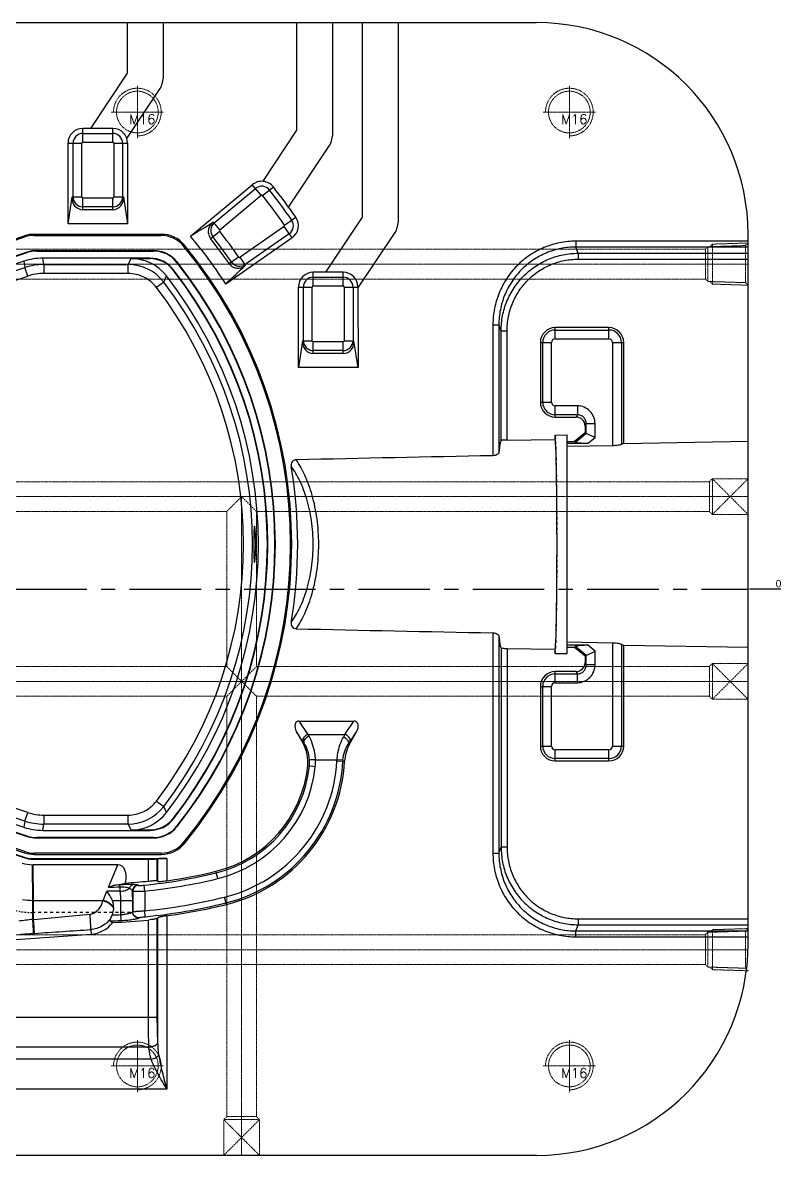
# Model space of a CAD drawing. Header units: millimetres. Extents: x 2105 to 2746, y 1639 to 2029.
# Drawn here: x 2491.1 to 2745.8, y 1639.2 to 2019.2 of the extents above; entities that cross this region are included whole.
import ezdxf

# ---------------------------------------------------------------- set-up
doc = ezdxf.new("R2010")
doc.units = ezdxf.units.MM
doc.linetypes.add('CENTER', pattern=[0.6, 0.375, -0.075, 0.075, -0.075])
doc.linetypes.add('HIDDEN', pattern=[0.2, 0.1, -0.1])
doc.layers.add('cool', color=153, linetype='HIDDEN', lineweight=9)
doc.layers.add('screw', color=33, linetype='Continuous', lineweight=13)
doc.layers.add('DEFAULT_2', color=8, linetype='HIDDEN')
doc.layers.add('DIM', color=3, linetype='Continuous')
doc.styles.get("Standard").update_dxf_attribs({"font": 'arial.ttf'})
doc.styles.add('TXT', font='txt.shx', dxfattribs={"bigfont": 'gbcbig.shx'})
doc.dimstyles.new('ISO-25', dxfattribs={"dimtxt": 2.5, "dimasz": 2.5, "dimexe": 1.25, "dimexo": 0.625, "dimtad": 1, "dimtxsty": 'Standard', "dimcen": 2.5, "dimadec": 0, "dimazin": 0, "dimtfac": 1, "dimtmove": 0, "dimatfit": 3, "dimfxl": 0, "dimarcsym": 0})

# ---------------------------------------------------------------- blocks, each defined once
blk = doc.blocks.new('cool_jt_f12')
at = {"layer": 'cool', "ltscale": 0.3}
for p, q in [((0, 7.0785), (0.856, 6.2225)), ((0, 7.0785), (12, 6.7035)), ((0.856, 6.2225), (0.856, -6.2225)), ((13.5, 5.827375), (0.856, 6.2225)), ((0.856, 6.2225), (13.5, 5.827375)), ((12, 6.7035), (12.856, 5.8475)), ((12, 6.7035), (12, -6.7035)), ((14.327375, 5), (13.5, 5.827375)), ((13.5, -5.827375), (13.5, 5.827375)), ((14.327375, -5), (14.327375, 5)), ((0.856, -6.2225), (0, -7.0785)), ((0, -7.0785), (12, -6.7035)), ((0.856, -6.2225), (13.5, -5.827375)), ((12, -6.7035), (12.856, -5.8475)), ((13.5, -5.827375), (14.327375, -5))]:
    blk.add_line(p, q, dxfattribs=at)
blk = doc.blocks.new('02')
at = {"layer": 'cool', "ltscale": 0.932966}
for p, q in [((1262.52, -963.86), (1863.86, -963.86)), ((1262.52, -973.86), (1863.86, -973.86))]:
    blk.add_line(p, q, dxfattribs=at)
at = {"layer": 'cool', "color": 1, "linetype": 'CENTER', "ltscale": 0.621977}
blk.add_line((1248.19, -968.86), (1878.19, -968.86), dxfattribs=at)
at = {"layer": 'cool', "ltscale": 0.932966}
blk.add_blockref('cool_jt_f12', (1248.19, -968.86), dxfattribs=at)
at = {"layer": 'cool', "ltscale": 0.932966, "rotation": 180}
blk.add_blockref('cool_jt_f12', (1878.19, -968.86), dxfattribs=at)
blk = doc.blocks.new('cool_jt_g15')
at = {"layer": 'cool', "ltscale": 0.3}
for p, q in [((0, 6), (12, 6)), ((0, 6), (12, -6)), ((0, -6), (12, 6)), ((12, -6), (12, 6)), ((12, 6), (13, 5)), ((13, -5), (13, 5)), ((0, -6), (12, -6)), ((12, -6), (13, -5))]:
    blk.add_line(p, q, dxfattribs=at)
blk = doc.blocks.new('04')
at = {"layer": 'cool', "ltscale": 0.932966}
for p, q in [((562.52, -812.86), (1165.19, -812.86)), ((1008.19, -817.86), (1003.19, -822.86)), ((1008.19, -817.86), (1013.19, -822.86)), ((562.52, -822.86), (1003.19, -822.86)), ((1003.19, -874.86), (1003.19, -822.86)), ((1013.19, -822.86), (1165.19, -822.86)), ((1013.19, -874.86), (1013.19, -822.86)), ((562.52, -874.86), (1003.19, -874.86)), ((1003.19, -874.86), (1013.19, -884.86)), ((1003.19, -884.86), (1013.19, -874.86)), ((1013.19, -874.86), (1165.19, -874.86)), ((562.52, -884.86), (1003.19, -884.86)), ((1003.19, -1025.86), (1003.19, -884.86)), ((1013.19, -884.86), (1165.19, -884.86)), ((1013.19, -1025.86), (1013.19, -884.86))]:
    blk.add_line(p, q, dxfattribs=at)
at = {"layer": 'cool', "color": 1, "linetype": 'CENTER', "ltscale": 0.621977}
for p, q in [((548.19, -817.86), (1178.19, -817.86)), ((1008.19, -1038.86), (1008.19, -817.86)), ((548.19, -879.86), (1178.19, -879.86))]:
    blk.add_line(p, q, dxfattribs=at)
at = {"layer": 'cool', "ltscale": 0.932966}
for p in [(548.19, -817.86), (548.19, -879.86)]:
    blk.add_blockref('cool_jt_f12', p, dxfattribs=at)
for p, rotation in [((1178.19, -817.86), 180), ((1178.19, -879.86), 180), ((1008.19, -1038.86), 89.99999999999994)]:
    blk.add_blockref('cool_jt_g15', p, dxfattribs=dict(at, rotation=rotation))
blk = doc.blocks.new('screw_m16_g')
at = {"layer": 'screw', "color": 1, "linetype": 'CENTER', "ltscale": 0.497582}
for p, q in [((0, -8.8), (0, 8.8)), ((-8.8, 0), (8.8, 0))]:
    blk.add_line(p, q, dxfattribs=at)
at = {"layer": 'screw', "color": 33, "linetype": 'HIDDEN', "ltscale": 0.497582}
blk.add_circle((0, 0), 7, dxfattribs=at)
at = {"layer": 'screw', "color": 92, "linetype": 'HIDDEN', "ltscale": 0.497582}
blk.add_arc((0, 0), 8, 270, 180, dxfattribs=at)
at = {"layer": 'screw', "color": 6, "style": 'TXT'}
blk.add_text('M16', height=3.2, dxfattribs=at).set_placement((-2.72, -4))
blk = doc.blocks.new('*D222')
at = {"layer": 'Defpoints', "color": 0, "transparency": 16777216}
for p in [(2419.6, 1829.21), (2734.6, 1829.21), (2743.5, 1829.21)]:
    blk.add_point(p, dxfattribs=at)
at = {"layer": 'DIM', "color": 0, "lineweight": -2, "transparency": 16777216}
blk.add_line((2735.1, 1829.21), (2745.63, 1829.21), dxfattribs=at)
at = {"layer": 'DIM', "color": 0, "transparency": 16777216, "insert": (2744.82, 1830.98), "char_height": 2.5, "attachment_point": 5}
blk.add_mtext('0', dxfattribs=at)

msp = doc.modelspace()

# ---------------------------------------------------------------- linework, layer by layer
at = {"color": 7, "linetype": 'Continuous'}
for p, q in [((2175.598, 2019.205), (2663.598, 2019.205)), ((2526.219, 2019.205), (2526.219, 2002.31)), ((2538.219, 2019.205), (2538.219, 2000.495)), ((2583.058, 2019.205), (2583.058, 1983.096)), ((2595.058, 2019.205), (2595.058, 1981.281)), ((2605.107, 2019.205), (2605.107, 1953.991)), ((2617.107, 2019.205), (2617.107, 1952.176)), ((2526.219, 2002.31), (2513.852, 1983.733)), ((2526.03, 1980.372), (2537.213, 1997.17)), ((2511.326, 1979.1), (2511.326, 1983.733)), ((2521.326, 1983.715), (2511.326, 1983.733)), ((2521.326, 1979.1), (2521.326, 1983.715)), ((2511.326, 1982.054), (2521.326, 1982.054)), ((2583.058, 1983.096), (2571.666, 1965.984)), ((2506.326, 1951.733), (2506.326, 1978.733)), ((2506.326, 1978.733), (2510.959, 1978.733)), ((2508.004, 1960.733), (2508.004, 1978.733)), ((2510.959, 1960.733), (2510.959, 1978.733)), ((2511.326, 1979.1), (2521.326, 1979.1)), ((2521.692, 1978.733), (2521.692, 1960.733)), ((2521.692, 1978.733), (2526.326, 1978.733)), ((2524.647, 1978.733), (2524.647, 1960.733)), ((2526.326, 1978.733), (2526.326, 1951.733)), ((2580.34, 1957.359), (2594.052, 1977.956)), ((2547.467, 1947.585), (2568.152, 1964.834)), ((2571.12, 1961.275), (2568.152, 1964.834)), ((2555.398, 1952.012), (2569.228, 1963.544)), ((2557.29, 1949.743), (2571.12, 1961.275)), ((2571.642, 1961.221), (2575.264, 1964.082)), ((2506.326, 1951.733), (2507.714, 1960.733)), ((2507.714, 1960.733), (2510.959, 1960.733)), ((2511.326, 1956.463), (2511.326, 1960.366)), ((2521.326, 1960.366), (2511.326, 1960.366)), ((2521.326, 1957.412), (2511.326, 1957.412)), ((2521.326, 1956.463), (2521.326, 1960.366)), ((2521.692, 1960.733), (2524.937, 1960.733)), ((2524.937, 1960.733), (2526.326, 1951.733)), ((2521.326, 1956.463), (2511.326, 1956.463)), ((2578.958, 1951.309), (2582.774, 1953.938)), ((2605.107, 1953.991), (2592.793, 1935.493)), ((2526.326, 1951.733), (2506.326, 1951.733)), ((2557.29, 1949.743), (2555.205, 1952.243)), ((2578.866, 1950.8), (2564.089, 1940.521)), ((2581.512, 1946.997), (2578.866, 1950.8)), ((2479.76, 1943.713), (2491.744, 1947.708)), ((2479.825, 1943.307), (2491.81, 1947.302)), ((2491.81, 1947.302), (2491.744, 1947.708)), ((2494.918, 1948.223), (2494.984, 1947.817)), ((2494.918, 1948.223), (2537.662, 1948.223)), ((2494.984, 1947.817), (2537.47, 1947.817)), ((2537.662, 1948.223), (2537.47, 1947.817)), ((2554.166, 1946.824), (2557.236, 1949.235)), ((2581.512, 1946.997), (2559.261, 1931.519)), ((2580.553, 1948.375), (2565.776, 1938.096)), ((2603.646, 1930.14), (2616.102, 1948.851)), ((2734.598, 1945.893), (2676.784, 1945.893)), ((2676.784, 1945.893), (2676.784, 1943.913)), ((2734.598, 1710.205), (2734.598, 1948.205)), ((2492.636, 1942.217), (2480.651, 1938.222)), ((2480.673, 1938.085), (2492.658, 1942.08)), ((2492.658, 1942.08), (2492.636, 1942.217)), ((2495.809, 1942.732), (2495.831, 1942.595)), ((2495.809, 1942.732), (2535.04, 1942.732)), ((2495.831, 1942.595), (2534.973, 1942.595)), ((2534.973, 1942.595), (2535.04, 1942.732)), ((2545.227, 1944.149), (2545.41, 1944.565)), ((2734.598, 1943.913), (2676.784, 1943.913)), ((2677.556, 1941.84), (2676.784, 1943.913)), ((2677.556, 1941.84), (2734.598, 1941.84)), ((2677.556, 1941.84), (2677.556, 1939.86)), ((2491.504, 1939.153), (2481.632, 1935.862)), ((2491.504, 1939.153), (2491.846, 1937.043)), ((2498.194, 1938.073), (2497.852, 1940.183)), ((2533.801, 1940.183), (2497.852, 1940.183)), ((2498.194, 1938.073), (2498.194, 1935.062)), ((2498.194, 1938.073), (2526.49, 1938.073)), ((2527.46, 1940.046), (2526.49, 1938.073)), ((2526.49, 1935.062), (2526.49, 1938.073)), ((2527.46, 1940.046), (2533.734, 1940.046)), ((2533.734, 1940.046), (2533.801, 1940.183)), ((2542.902, 1938.933), (2542.839, 1938.792)), ((2560.362, 1938.401), (2563.578, 1940.614)), ((2565.937, 1937.865), (2564.089, 1940.521)), ((2677.556, 1939.86), (2734.598, 1939.86)), ((2485.154, 1934.812), (2491.846, 1937.043)), ((2492.799, 1934.187), (2491.846, 1937.043)), ((2526.49, 1935.062), (2498.202, 1935.062)), ((2538.446, 1932.167), (2539.348, 1934.228)), ((2541.718, 1936.315), (2541.654, 1936.174)), ((2588.663, 1930.86), (2588.663, 1935.493)), ((2598.663, 1935.475), (2588.663, 1935.493)), ((2598.663, 1930.86), (2598.663, 1935.475)), ((2486.115, 1931.959), (2492.791, 1934.184)), ((2538.446, 1932.167), (2536.055, 1930.337)), ((2583.663, 1903.493), (2583.663, 1930.493)), ((2583.663, 1930.493), (2588.296, 1930.493)), ((2585.342, 1912.493), (2585.342, 1930.493)), ((2588.296, 1912.493), (2588.296, 1930.493)), ((2588.663, 1933.814), (2598.663, 1933.814)), ((2588.663, 1930.86), (2598.663, 1930.86)), ((2599.03, 1930.493), (2599.03, 1912.493)), ((2599.03, 1930.493), (2603.646, 1930.493)), ((2601.984, 1930.493), (2601.984, 1912.493)), ((2603.646, 1930.493), (2603.663, 1903.493)), ((2648.949, 1917.824), (2650.947, 1917.824)), ((2648.949, 1917.824), (2648.949, 1873.921)), ((2650.947, 1917.824), (2650.947, 1875.04)), ((2651.701, 1915.8), (2650.947, 1917.824)), ((2651.701, 1915.8), (2653.699, 1915.8)), ((2651.701, 1879.043), (2651.701, 1915.8)), ((2653.699, 1879.129), (2653.699, 1915.8)), ((2687.863, 1916.888), (2669.863, 1916.888)), ((2669.863, 1913.136), (2669.863, 1916.888)), ((2669.863, 1916.091), (2687.863, 1916.091)), ((2687.863, 1913.136), (2687.863, 1916.888)), ((2585.052, 1912.493), (2583.663, 1903.493)), ((2585.052, 1912.493), (2588.296, 1912.493)), ((2588.663, 1908.223), (2588.663, 1912.126)), ((2598.663, 1912.126), (2588.663, 1912.126)), ((2598.663, 1908.223), (2598.663, 1912.126)), ((2599.03, 1912.493), (2602.275, 1912.493)), ((2603.663, 1903.493), (2602.275, 1912.493)), ((2664.863, 1911.888), (2668.615, 1911.888)), ((2664.863, 1911.888), (2664.863, 1891.888)), ((2665.66, 1891.888), (2665.66, 1911.888)), ((2668.615, 1891.888), (2668.615, 1911.888)), ((2669.863, 1913.136), (2687.863, 1913.136)), ((2689.112, 1911.888), (2692.863, 1911.888)), ((2689.112, 1911.888), (2689.112, 1877.238)), ((2692.066, 1911.888), (2692.066, 1877.719)), ((2692.863, 1878.037), (2692.863, 1911.888)), ((2598.663, 1909.172), (2588.663, 1909.172)), ((2598.663, 1908.223), (2588.663, 1908.223)), ((2603.663, 1903.493), (2583.663, 1903.493)), ((2664.863, 1891.888), (2668.615, 1891.888)), ((2677.293, 1890.639), (2669.863, 1890.639)), ((2669.863, 1886.888), (2669.863, 1890.639)), ((2677.293, 1890.639), (2677.293, 1887.685)), ((2677.293, 1887.685), (2669.863, 1887.685)), ((2669.863, 1886.888), (2676.897, 1886.888)), ((2677.293, 1887.685), (2676.897, 1886.888)), ((2679.863, 1881.644), (2676.361, 1878.705)), ((2676.627, 1878.441), (2680.236, 1881.47)), ((2680.236, 1884.639), (2679.863, 1883.888)), ((2679.863, 1883.888), (2679.863, 1881.644)), ((2679.863, 1881.644), (2680.236, 1881.47)), ((2683.225, 1884.639), (2680.236, 1884.639)), ((2680.236, 1881.47), (2680.236, 1884.639)), ((2680.236, 1881.47), (2683.225, 1880.076)), ((2683.225, 1880.076), (2683.225, 1884.639)), ((2653.699, 1879.129), (2669.843, 1879.411)), ((2669.843, 1880.818), (2673.863, 1880.888)), ((2669.843, 1879.411), (2669.843, 1880.818)), ((2673.863, 1810.423), (2673.863, 1880.888)), ((2673.863, 1878.705), (2676.361, 1878.705)), ((2680.736, 1877.988), (2673.863, 1877.988)), ((2689.112, 1877.238), (2673.863, 1876.966)), ((2680.736, 1877.988), (2683.225, 1880.076)), ((2692.863, 1878.037), (2734.598, 1878.765)), ((2648.949, 1814.49), (2648.949, 1740.586)), ((2650.947, 1813.37), (2650.947, 1740.586)), ((2651.701, 1809.368), (2651.701, 1742.61)), ((2653.699, 1809.281), (2669.843, 1809)), ((2653.699, 1809.281), (2653.699, 1742.61)), ((2669.843, 1807.593), (2669.843, 1809)), ((2673.863, 1811.445), (2689.112, 1811.173)), ((2673.863, 1810.423), (2680.736, 1810.423)), ((2673.863, 1809.705), (2676.361, 1809.705)), ((2673.863, 1807.523), (2673.863, 1809.705)), ((2676.361, 1809.705), (2679.863, 1806.767)), ((2680.236, 1806.941), (2676.627, 1809.969)), ((2683.225, 1808.334), (2680.736, 1810.423)), ((2689.112, 1811.173), (2689.112, 1776.523)), ((2692.066, 1810.691), (2692.066, 1776.523)), ((2692.863, 1810.374), (2734.598, 1809.645)), ((2692.863, 1776.523), (2692.863, 1810.374)), ((2669.843, 1807.593), (2673.863, 1807.523)), ((2679.863, 1806.767), (2680.236, 1806.941)), ((2679.863, 1806.767), (2679.863, 1804.523)), ((2680.236, 1806.941), (2683.225, 1808.334)), ((2680.236, 1803.772), (2680.236, 1806.941)), ((2683.225, 1803.772), (2683.225, 1808.334)), ((2676.897, 1801.523), (2669.863, 1801.523)), ((2669.863, 1797.771), (2669.863, 1801.523)), ((2677.293, 1800.726), (2676.897, 1801.523)), ((2680.236, 1803.772), (2679.863, 1804.523)), ((2683.225, 1803.772), (2680.236, 1803.772)), ((2669.863, 1800.726), (2677.293, 1800.726)), ((2669.863, 1797.771), (2677.293, 1797.771)), ((2677.293, 1797.771), (2677.293, 1800.726)), ((2664.863, 1796.523), (2668.615, 1796.523)), ((2664.863, 1796.523), (2664.863, 1776.523)), ((2665.66, 1776.523), (2665.66, 1796.523)), ((2668.615, 1776.523), (2668.615, 1796.523)), ((2583.929, 1784.918), (2602.268, 1784.918)), ((2586.911, 1780.432), (2583.929, 1784.918)), ((2599.254, 1780.432), (2602.268, 1784.918)), ((2585.175, 1778.039), (2583.018, 1781.285)), ((2583.018, 1781.285), (2585.226, 1777.371)), ((2586.911, 1780.432), (2599.254, 1780.432)), ((2600.788, 1777.115), (2603.165, 1781.275)), ((2600.984, 1778.03), (2603.165, 1781.275)), ((2585.51, 1777.531), (2585.226, 1777.371)), ((2600.49, 1777.285), (2600.788, 1777.115)), ((2664.863, 1776.523), (2668.615, 1776.523)), ((2687.863, 1775.274), (2669.863, 1775.274)), ((2669.863, 1771.523), (2669.863, 1775.274)), ((2687.863, 1771.523), (2687.863, 1775.274)), ((2689.112, 1776.523), (2692.863, 1776.523)), ((2589.374, 1771.947), (2587.385, 1771.842)), ((2589.374, 1771.947), (2596.627, 1771.947)), ((2596.605, 1771.607), (2599.135, 1771.477)), ((2598.614, 1771.8), (2596.627, 1771.947)), ((2687.863, 1772.32), (2669.863, 1772.32)), ((2669.863, 1771.523), (2687.863, 1771.523)), ((2589.314, 1769.572), (2586.795, 1769.833)), ((2492.791, 1754.226), (2486.115, 1756.452)), ((2536.055, 1758.073), (2538.446, 1756.244)), ((2539.348, 1754.182), (2538.446, 1756.244)), ((2481.632, 1752.549), (2491.504, 1749.258)), ((2491.846, 1751.368), (2485.154, 1753.599)), ((2491.846, 1751.368), (2492.799, 1754.224)), ((2498.194, 1753.348), (2498.194, 1750.338)), ((2498.202, 1753.348), (2526.49, 1753.348)), ((2526.49, 1750.338), (2526.49, 1753.348)), ((2541.654, 1752.237), (2541.718, 1752.096)), ((2480.651, 1750.189), (2492.636, 1746.194)), ((2492.658, 1746.331), (2480.673, 1750.326)), ((2491.846, 1751.368), (2491.504, 1749.258)), ((2497.852, 1748.228), (2498.194, 1750.338)), ((2497.852, 1748.228), (2533.801, 1748.228)), ((2526.49, 1750.338), (2498.194, 1750.338)), ((2526.49, 1750.338), (2527.46, 1748.365)), ((2527.46, 1748.365), (2533.734, 1748.365)), ((2533.801, 1748.228), (2533.734, 1748.365)), ((2542.839, 1749.618), (2542.902, 1749.478)), ((2479.76, 1744.698), (2491.744, 1740.703)), ((2491.81, 1741.108), (2479.825, 1745.103)), ((2492.636, 1746.194), (2492.658, 1746.331)), ((2495.831, 1745.816), (2495.809, 1745.679)), ((2495.809, 1745.679), (2535.04, 1745.679)), ((2534.973, 1745.816), (2495.831, 1745.816)), ((2535.04, 1745.679), (2534.973, 1745.816)), ((2545.41, 1743.846), (2545.227, 1744.261)), ((2479.499, 1743.093), (2491.484, 1739.098)), ((2479.563, 1743.286), (2491.548, 1739.291)), ((2491.744, 1740.703), (2491.81, 1741.108)), ((2494.984, 1740.593), (2494.918, 1740.188)), ((2537.47, 1740.593), (2494.984, 1740.593)), ((2537.47, 1740.593), (2537.662, 1740.188)), ((2648.949, 1740.586), (2650.947, 1740.586)), ((2650.947, 1740.586), (2651.701, 1742.61)), ((2653.699, 1742.61), (2651.701, 1742.61)), ((2491.484, 1739.098), (2491.548, 1739.291)), ((2494.533, 1724.748), (2494.36, 1736.68)), ((2523.009, 1736.678), (2494.592, 1736.678)), ((2494.763, 1724.748), (2494.592, 1736.678)), ((2494.658, 1738.786), (2539.473, 1738.786)), ((2494.658, 1738.583), (2494.658, 1738.786)), ((2494.658, 1738.583), (2533.298, 1738.583)), ((2494.918, 1740.188), (2537.662, 1740.188)), ((2519.907, 1729.123), (2523.009, 1736.678)), ((2533.298, 1731.218), (2533.298, 1738.583)), ((2536.287, 1738.655), (2536.485, 1738.714)), ((2536.287, 1731.328), (2536.287, 1738.655)), ((2536.287, 1738.439), (2536.485, 1738.319)), ((2536.485, 1731.154), (2536.485, 1738.714)), ((2539.473, 1738.786), (2539.473, 1731.317)), ((2556.556, 1732.045), (2555.957, 1734.506)), ((2523.88, 1727.794), (2523.778, 1729.299)), ((2529.798, 1729.902), (2529.887, 1729.819)), ((2532.055, 1727.862), (2531.857, 1729.844)), ((2536.287, 1731.328), (2536.485, 1731.154)), ((2518.111, 1724.748), (2519.362, 1727.794)), ((2523.88, 1727.794), (2519.362, 1727.794)), ((2527.981, 1727.917), (2528.07, 1727.835)), ((2528.07, 1727.835), (2528.07, 1720.909)), ((2532.055, 1727.862), (2532.055, 1721.25)), ((2559.469, 1723.376), (2558.859, 1725.834)), ((2494.5, 1718.351), (2494.533, 1724.748)), ((2494.533, 1724.748), (2494.763, 1724.748)), ((2494.763, 1724.748), (2518.111, 1724.748)), ((2494.763, 1718.375), (2494.763, 1724.748)), ((2521.216, 1724.716), (2528.032, 1724.716)), ((2524.047, 1719.977), (2524.047, 1724.716)), ((2528.032, 1720.867), (2528.032, 1724.716)), ((2494.5, 1718.351), (2494.763, 1718.375)), ((2524.151, 1717.987), (2524.047, 1719.977)), ((2528.032, 1720.867), (2528.07, 1720.909)), ((2530.193, 1718.882), (2530.232, 1718.923)), ((2532.246, 1719.266), (2532.055, 1721.25)), ((2533.298, 1685.564), (2533.298, 1718.147)), ((2536.287, 1718.715), (2536.485, 1718.937)), ((2536.287, 1685.563), (2536.287, 1718.715)), ((2536.485, 1677.092), (2536.485, 1718.937)), ((2539.473, 1719.558), (2539.473, 1661.443)), ((2677.556, 1718.551), (2734.598, 1718.551)), ((2677.556, 1718.551), (2677.556, 1716.57)), ((2513.979, 1714.949), (2514.085, 1713.425)), ((2676.784, 1714.498), (2677.556, 1716.57)), ((2676.784, 1714.498), (2734.598, 1714.498)), ((2676.784, 1712.517), (2676.784, 1714.498)), ((2677.556, 1716.57), (2734.598, 1716.57)), ((2481.366, 1711.137), (2514.085, 1713.425)), ((2494.771, 1713.664), (2495.038, 1713.682)), ((2676.784, 1712.517), (2734.598, 1712.517)), ((2458.463, 1685.564), (2533.298, 1685.564)), ((2457.99, 1675.564), (2533.498, 1675.564)), ((2534.231, 1671.443), (2457.571, 1671.443)), ((2539.473, 1661.443), (2458.022, 1661.443)), ((2663.598, 1639.205), (2482.997, 1639.205))]:
    msp.add_line(p, q, dxfattribs=at)
at = {"color": 1, "linetype": 'CENTER', "ltscale": 64}
msp.add_line((2104.598, 1829.205), (2734.598, 1829.205), dxfattribs=at)
at = {"color": 7, "linetype": 'Continuous'}
for centre, radius, start, end in [((2663.598, 1948.205), 71, 0, 90), ((2532.219, 2000.495), 6, 326.34729, 0), ((2511.326, 1978.733), 5, 90, 180), ((2521.326, 1978.733), 4.982, 0, 90), ((2511.326, 1978.733), 3.321, 90, 180), ((2521.326, 1978.733), 3.321, 0, 90), ((2589.058, 1981.281), 6, 326.34729, 0), ((2511.326, 1978.733), 0.367, 90, 180), ((2521.326, 1978.733), 0.367, 0, 90), ((2571.355, 1960.993), 4.982, 38.30272, 129.82329), ((2571.355, 1960.993), 3.321, 38.30272, 129.82329), ((2571.355, 1960.993), 0.367, 38.30272, 129.82329), ((2423.49, 1844.205), 188.791, 34.56334, 38.30272), ((2423.49, 1844.205), 191.745, 34.56334, 38.30272), ((2423.49, 1844.205), 193.406, 34.56334, 38.30272), ((2511.326, 1960.733), 3.321, 180, 270), ((2511.326, 1960.733), 0.367, 180, 270), ((2521.326, 1960.733), 3.321, 270, 0), ((2521.326, 1960.733), 0.367, 270, 0), ((2578.656, 1951.101), 5, 304.82329, 34.56334), ((2557.525, 1949.461), 3.321, 129.82329, 218.14207), ((2557.525, 1949.461), 0.367, 129.82329, 218.14207), ((2578.656, 1951.101), 0.367, 304.82329, 34.56334), ((2578.656, 1951.101), 3.321, 304.82329, 34.56334), ((2611.107, 1952.176), 6, 326.34729, 0), ((2537.471, 1937.782), 10.035, 39.38205, 90.00325), ((2537.665, 1938.194), 10.029, 39.39449, 90.01608), ((2423.49, 1844.205), 161.424, 32.7447, 39.82329), ((2423.49, 1844.205), 166.153, 34.53588, 38.14207), ((2423.49, 1844.205), 167.103, 34.53588, 38.14207), ((2423.49, 1844.205), 170.057, 34.53588, 38.14207), ((2534.974, 1932.56), 10.035, 38.39414, 90.00344), ((2535.04, 1932.697), 10.035, 38.42079, 90.00344), ((2423.49, 1844.205), 157.508, 320.61471, 39.38529), ((2423.49, 1844.205), 157.914, 320.54306, 39.45694), ((2498.2, 1917.965), 20.108, 90.01657, 108.41837), ((2526.487, 1923.012), 15.061, 37.43508, 89.98713), ((2527.461, 1924.993), 15.053, 37.84423, 90.00331), ((2533.735, 1930.011), 10.035, 37.89039, 90.00354), ((2533.802, 1930.148), 10.035, 37.91783, 90.00354), ((2423.49, 1844.205), 152.286, 321.60242, 38.39758), ((2423.49, 1844.205), 152.423, 321.57578, 38.42422), ((2563.88, 1940.822), 3.321, 214.53588, 304.82329), ((2563.88, 1940.822), 0.367, 214.53588, 304.82329), ((2498.212, 1917.891), 17.172, 90.03339, 108.40156), ((2423.49, 1844.205), 146.722, 322.15246, 37.84754), ((2423.49, 1844.205), 149.737, 322.10607, 37.89393), ((2423.49, 1844.205), 149.874, 322.07863, 37.92137), ((2588.663, 1930.493), 5, 90, 180), ((2598.663, 1930.493), 4.982, 0, 90), ((2423.49, 1844.205), 144.749, 322.57776, 37.42224), ((2588.663, 1930.493), 3.321, 90, 180), ((2588.663, 1930.493), 0.367, 90, 180), ((2598.663, 1930.493), 3.321, 0, 90), ((2598.663, 1930.493), 0.367, 0, 90), ((2423.49, 1844.205), 141.738, 322.57776, 37.42224), ((2669.863, 1911.888), 5, 90, 180), ((2669.863, 1911.888), 4.203, 90, 180), ((2687.863, 1911.888), 5, 0, 90), ((2687.863, 1911.888), 4.203, 0, 90), ((2588.663, 1912.493), 3.321, 180, 270), ((2588.663, 1912.493), 0.367, 180, 270), ((2598.663, 1912.493), 3.321, 270, 0), ((2598.663, 1912.493), 0.367, 270, 0), ((2669.863, 1911.888), 1.248, 90, 180), ((2687.863, 1911.888), 1.248, 0, 90), ((2669.863, 1891.888), 5, 180, 270), ((2669.863, 1891.888), 4.203, 180, 270), ((2669.863, 1891.888), 1.248, 180, 270), ((2423.49, 1844.205), 159.924, 350.60722, 9.39277), ((2669.863, 1796.523), 5, 90, 180), ((2669.863, 1796.523), 4.203, 90, 180), ((2669.863, 1796.523), 1.248, 90, 180), ((2513.109, 1739.569), 84.36, 28.50041, 28.97305), ((2676.494, 1737.212), 88.511, 150.77023, 151.43141), ((2528.77, 1740.561), 67.721, 33.08667, 33.60165), ((2574.186, 1771.141), 12.677, 354.08082, 29.43514), ((2611.795, 1770.826), 12.677, 150.26027, 177.05798), ((2660.149, 1738.302), 71.266, 146.11944, 146.83804), ((2669.863, 1776.523), 5, 180, 270), ((2669.863, 1776.523), 4.203, 180, 270), ((2669.863, 1776.523), 1.248, 180, 270), ((2687.863, 1776.523), 5, 270, 0), ((2687.863, 1776.523), 4.203, 270, 0), ((2687.863, 1776.523), 1.248, 270, 0), ((2546.881, 1774.162), 49.79, 283.9208, 357.05798), ((2546.881, 1774.162), 51.783, 283.9208, 357.05798), ((2546.881, 1774.162), 52.323, 283.9208, 357.05798), ((2574.186, 1771.141), 13.217, 354.08082, 3.03942), ((2574.186, 1771.141), 15.21, 354.08082, 3.03942), ((2611.795, 1770.826), 15.21, 175.77289, 177.05798), ((2611.795, 1770.826), 13.217, 175.77289, 177.05798), ((2546.335, 1774.028), 40.677, 283.68278, 354.08082), ((2546.335, 1774.028), 41.217, 283.68278, 354.08082), ((2546.335, 1774.028), 43.21, 283.68278, 354.08082), ((2526.487, 1765.399), 15.061, 270.01287, 322.56492), ((2498.212, 1770.52), 17.172, 251.59844, 269.96661), ((2527.461, 1763.417), 15.053, 269.99669, 322.15577), ((2533.735, 1758.4), 10.035, 269.99646, 322.10961), ((2533.802, 1758.263), 10.035, 269.99646, 322.08217), ((2498.2, 1770.446), 20.108, 251.58163, 269.98343), ((2534.974, 1755.851), 10.035, 269.99656, 321.60586), ((2535.04, 1755.714), 10.035, 269.99656, 321.57921), ((2537.471, 1750.628), 10.035, 269.99675, 320.61795), ((2537.665, 1750.217), 10.029, 269.98415, 320.60543), ((2494.603, 1748.277), 11.6, 251.61269, 268.80234), ((2494.668, 1748.683), 9.897, 251.62431, 269.94074), ((2494.592, 1748.238), 11.56, 268.85267, 270.00013), ((2514.352, 1905.4), 176.426, 275.69435, 283.68278), ((2514.352, 1905.4), 175.886, 278.21142, 283.68278), ((2514.352, 1894.501), 165.471, 271.92397, 273.26558), ((2514.352, 1893.275), 163.484, 272.92949, 273.26814), ((2514.352, 1905.4), 175.209, 273.69551, 276.20778), ((2529.99, 1727.901), 2.01, 95.48234, 179.54893), ((2530.08, 1727.819), 2.01, 95.5084, 179.54784), ((2514.352, 1905.4), 178.418, 275.69435, 283.68278), ((2429.28, 1724.729), 98.752, 359.99271, 1.85004), ((2514.352, 1905.4), 184.999, 275.49116, 283.9208), ((2494.616, 1747.129), 22.381, 260.93821, 269.78828), ((2578.914, 1706.441), 63.5, 163.24446, 163.41821), ((2514.207, 1722.319), 7.459, 357.50188, 359.52128), ((2514.352, 1905.4), 186.992, 275.49116, 283.9208), ((2514.352, 1905.4), 187.532, 277.69828, 283.9208), ((2502.781, 1633.684), 85.071, 95.58587, 98.77334), ((2514.352, 1905.4), 187.669, 271.82871, 272.99312), ((2684.054, 2035.385), 357.275, 242.72715, 242.90494), ((2514.352, 1905.4), 185.676, 272.10514, 272.99312), ((2514.352, 1905.4), 188.209, 272.12385, 275.77748), ((2513.388, 1723.401), 10, 274, 322.55357), ((2374.785, 3506.38), 1796.727, 273.676485, 273.829103), ((2663.598, 1710.205), 71, 270, 0)]:
    msp.add_arc(centre, radius, start, end, dxfattribs=at)
for centre, major_axis, ratio, start_param, end_param in [((2511.326, 1960.162), (0, 3.699), 0.9880262, 1.4158915, 3.1415927), ((2521.326, 1960.162), (0, 3.699), 0.9880262, -3.1415927, -1.4158915), ((2494.923, 1938.159), (-1.612, 9.934), 0.9985935, -0.1606529, 0.1606529), ((2494.988, 1937.753), (-1.612, 9.934), 0.9985935, -0.1606529, 0.1606529), ((2495.814, 1932.668), (-1.612, 9.934), 0.9985935, -0.1606529, 0.1606529), ((2495.836, 1932.531), (-1.612, 9.934), 0.9985935, -0.1606529, 0.1606529), ((2497.86, 1920.055), (-3.224, 19.868), 0.9985935, -0.1606529, 0.1606529), ((2588.663, 1911.922), (0, 3.699), 0.9880262, 1.4158915, 3.1415927), ((2598.663, 1911.922), (0, 3.699), 0.9880262, -3.1415927, -1.4158915), ((2676.852, 1883.841), (-1.359, -2.739), 0.9811726, 2.0389886, 3.5946499), ((2651.802, 1844.205), (0, 34.891), 0.0524078, 0.0552646, 0.4869674), ((2669.844, 1844.205), (0, 36.612), 0.0174551, -0.26159, 0.0003047), ((2669.844, 1844.205), (0, 35.206), 0.0174551, -3.1418973, 0.0003047), ((2635.246, 1844.205), (41.338, 34.422), 0.0559844, -0.0567062, 0.0671309), ((2692.882, 1844.205), (0, 33.832), 0.1763278, 0.0030778, 0.1371366), ((2651.802, 1844.205), (0, 34.891), 0.0524078, -3.6285601, -3.1968572), ((2635.246, 1844.205), (41.338, -34.422), 0.0559844, -0.0671309, 0.0567062), ((2692.882, 1844.205), (0, 33.832), 0.1763278, -3.2787293, -3.1446705), ((2676.852, 1804.569), (-1.359, 2.739), 0.9811726, 2.6885354, 4.2441968), ((2584.869, 1782.089), (-1.73, 2.603), 0.6399388, -0.402201, 1.4571306), ((2601.318, 1782.089), (1.747, 2.599), 0.638658, -1.4572886, 0.4054416), ((2497.86, 1768.355), (3.224, 19.868), 0.9985935, -3.3022455, -2.9809398), ((2495.814, 1755.743), (1.612, 9.934), 0.9985935, -3.3022455, -2.9809398), ((2495.836, 1755.88), (1.612, 9.934), 0.9985935, 9.2641251, 9.5854308), ((2494.923, 1750.252), (1.612, 9.934), 0.9985935, 2.9809398, 3.3022455), ((2494.988, 1750.657), (1.612, 9.934), 0.9985935, 9.2641251, 9.5854308), ((2494.662, 1748.647), (1.612, 9.934), 0.9985935, -3.3022455, -2.9809398), ((2521.352, 1730.181), (2.594, 6.317), 0.5857503, -1.2770609, 0.2360064), ((2533.298, 1738.662), (3, 0), 0.0261859, -1.5707963, -0.0872665), ((2539.473, 1738.707), (3, 0), 0.0261859, 1.5707963, 3.0543262), ((2517.148, 1719.941), (2.594, 6.317), 0.5857503, -0.9703553, -0.5090783)]:
    msp.add_ellipse(centre, major_axis=major_axis, ratio=ratio, start_param=start_param, end_param=end_param, dxfattribs=at)
for points in [[(2555.205, 1952.243), (2552.626, 1950.69), (2550.046, 1949.138), (2547.467, 1947.585)], [(2559.261, 1931.519), (2561.487, 1933.634), (2563.712, 1935.749), (2565.937, 1937.865)], [(2648.949, 1873.921), (2626.936, 1873.47), (2604.922, 1873.017), (2582.908, 1872.56)], [(2582.908, 1815.85), (2604.922, 1815.394), (2626.936, 1814.94), (2648.949, 1814.49)], [(2521.173, 1719.849), (2521.452, 1720.527), (2521.628, 1721.261), (2521.66, 1721.993)], [(2494.763, 1718.375), (2501.076, 1718.957), (2507.39, 1719.533), (2513.704, 1720.103)], [(2495.038, 1713.682), (2501.351, 1714.109), (2507.665, 1714.532), (2513.979, 1714.949)], [(2536.852, 1672.943), (2536.632, 1674.314), (2536.52, 1675.704), (2536.485, 1677.092)]]:
    msp.add_open_spline(points, degree=3, dxfattribs=at)
for points, knots in [([(2555.205, 1952.243), (2554.809, 1952.005), (2554.086, 1951.362), (2553.537, 1950.261), (2553.372, 1949.256), (2553.431, 1948.127), (2553.8, 1947.29), (2554.166, 1946.824)], [0, 0, 0, 0, 0.2237618, 0.4558734, 0.5804726, 0.713053, 1, 1, 1, 1]), ([(2676.784, 1945.893), (2674.955, 1945.893), (2671.289, 1945.53), (2666.011, 1943.914), (2661.155, 1941.289), (2656.913, 1937.763), (2653.444, 1933.475), (2650.877, 1928.595), (2649.302, 1923.313), (2648.949, 1919.651), (2648.949, 1917.824)], [0, 0, 0, 0, 0.1250701, 0.2501671, 0.3752155, 0.500224, 0.6251856, 0.7501171, 0.8750395, 1, 1, 1, 1]), ([(2676.784, 1943.913), (2675.085, 1943.914), (2671.678, 1943.578), (2666.775, 1942.076), (2662.265, 1939.635), (2658.326, 1936.356), (2655.108, 1932.368), (2652.729, 1927.832), (2651.271, 1922.923), (2650.946, 1919.521), (2650.947, 1917.824)], [0, 0, 0, 0, 0.1250719, 0.2501712, 0.3752215, 0.5002312, 0.6251929, 0.7501231, 0.8750431, 1, 1, 1, 1]), ([(2651.701, 1915.8), (2651.702, 1917.497), (2652.034, 1920.9), (2653.503, 1925.806), (2655.896, 1930.335), (2659.123, 1934.31), (2663.064, 1937.576), (2667.57, 1940.005), (2672.462, 1941.502), (2675.861, 1941.839), (2677.556, 1941.84)], [0, 0, 0, 0, 0.1250795, 0.250182, 0.3752267, 0.5002362, 0.6251981, 0.7501278, 0.8750453, 1, 1, 1, 1]), ([(2560.362, 1938.401), (2560.705, 1937.903), (2561.413, 1937.292), (2562.499, 1936.906), (2563.528, 1936.778), (2564.764, 1937.005), (2565.595, 1937.539), (2565.937, 1937.865)], [0, 0, 0, 0, 0.2872307, 0.4196479, 0.5440009, 0.7757899, 1, 1, 1, 1]), ([(2653.699, 1915.8), (2653.699, 1917.368), (2654.002, 1920.51), (2655.354, 1925.043), (2657.559, 1929.228), (2660.536, 1932.902), (2664.173, 1935.922), (2668.333, 1938.167), (2672.852, 1939.549), (2675.991, 1939.86), (2677.556, 1939.86)], [0, 0, 0, 0, 0.1250839, 0.2501895, 0.3752358, 0.5002451, 0.6252054, 0.7501326, 0.8750473, 1, 1, 1, 1]), ([(2536.055, 1930.337), (2535.492, 1931.063), (2534.205, 1932.4), (2531.864, 1933.898), (2529.253, 1934.846), (2527.409, 1935.057), (2526.49, 1935.062)], [0, 0, 0, 0, 0.2500069, 0.500005, 0.7500009, 1, 1, 1, 1]), ([(2683.225, 1884.639), (2683.225, 1885.416), (2682.925, 1886.985), (2681.617, 1888.983), (2679.641, 1890.327), (2678.07, 1890.639), (2677.293, 1890.639)], [0, 0, 0, 0, 0.250055, 0.4999394, 0.7498966, 1, 1, 1, 1]), ([(2680.236, 1884.639), (2680.242, 1885.028), (2680.11, 1885.82), (2679.478, 1886.846), (2678.485, 1887.54), (2677.686, 1887.691), (2677.293, 1887.685)], [0, 0, 0, 0, 0.2485323, 0.4983411, 0.749186, 1, 1, 1, 1]), ([(2653.699, 1879.129), (2653.451, 1879.125), (2653.092, 1879.119), (2652.633, 1879.109), (2652.338, 1879.102), (2652.093, 1879.092), (2651.902, 1879.083), (2651.782, 1879.065), (2651.715, 1879.057), (2651.701, 1879.043)], [0, 0, 0, 0, 0.370266, 0.5387866, 0.687835, 0.8121841, 0.9076022, 0.9706164, 1, 1, 1, 1]), ([(2680.736, 1877.988), (2680.282, 1877.988), (2679.608, 1878), (2678.725, 1878.049), (2678.107, 1878.1), (2677.55, 1878.166), (2677.098, 1878.241), (2676.802, 1878.319), (2676.662, 1878.381), (2676.625, 1878.424), (2676.627, 1878.441)], [0, 0, 0, 0, 0.326132, 0.4843745, 0.6349256, 0.7720841, 0.886627, 0.9653762, 0.9878446, 1, 1, 1, 1]), ([(2692.066, 1877.719), (2692.026, 1877.688), (2691.908, 1877.631), (2691.571, 1877.516), (2690.972, 1877.391), (2690.104, 1877.279), (2689.456, 1877.244), (2689.112, 1877.238)], [0, 0, 0, 0, 0.0510452, 0.1284825, 0.3552605, 0.6571257, 1, 1, 1, 1]), ([(2650.947, 1875.04), (2650.916, 1874.73), (2650.45, 1874.289), (2649.714, 1874), (2649.214, 1873.926), (2648.949, 1873.921)], [0, 0, 0, 0, 0.3867937, 0.6713864, 1, 1, 1, 1]), ([(2582.908, 1872.56), (2582.644, 1872.555), (2582.107, 1872.43), (2581.495, 1871.874), (2581.214, 1871.106), (2581.226, 1870.566), (2581.269, 1870.305)], [0, 0, 0, 0, 0.2499282, 0.4994855, 0.7495023, 1, 1, 1, 1]), ([(2581.269, 1818.105), (2582.368, 1819.595), (2584.403, 1823.126), (2586.709, 1829.253), (2588.259, 1836.431), (2588.807, 1844.204), (2588.259, 1851.977), (2586.709, 1859.157), (2584.403, 1865.285), (2582.368, 1868.815), (2581.269, 1870.305)], [0, 0, 0, 0, 0.1009548, 0.220672, 0.3557973, 0.4999666, 0.644151, 0.7793102, 0.8990505, 1, 1, 1, 1]), ([(2582.908, 1815.85), (2584.052, 1817.47), (2586.154, 1821.319), (2588.52, 1827.977), (2590.105, 1835.773), (2590.665, 1844.204), (2590.106, 1852.635), (2588.52, 1860.432), (2586.154, 1867.091), (2584.052, 1870.941), (2582.908, 1872.56)], [0, 0, 0, 0, 0.1000071, 0.21973, 0.3552877, 0.4999667, 0.6446607, 0.7802525, 0.8999994, 1, 1, 1, 1]), ([(2569.337, 1844.205), (2569.337, 1844.975), (2569.318, 1846.093), (2569.251, 1847.514), (2569.19, 1848.415), (2569.129, 1849.071), (2569.077, 1849.505), (2569.039, 1849.758), (2569.005, 1849.956), (2568.968, 1850.104), (2568.943, 1850.187), (2568.906, 1850.242), (2568.877, 1850.227), (2568.864, 1850.203), (2568.85, 1850.167), (2568.831, 1850.09), (2568.811, 1849.959), (2568.791, 1849.76), (2568.773, 1849.508), (2568.751, 1849.073), (2568.732, 1848.417), (2568.718, 1847.515), (2568.707, 1846.093), (2568.706, 1844.975), (2568.705, 1844.205)], [0, 0, 0, 0, 0.1904821, 0.2765441, 0.3519997, 0.4140842, 0.4393498, 0.4604267, 0.4771583, 0.4894087, 0.4971195, 0.5007111, 0.5020935, 0.5042328, 0.5074084, 0.5117022, 0.5237109, 0.5402249, 0.5611157, 0.5862313, 0.6481174, 0.723473, 0.8095005, 1, 1, 1, 1]), ([(2568.705, 1844.205), (2568.705, 1843.435), (2568.707, 1842.318), (2568.718, 1840.896), (2568.732, 1839.994), (2568.751, 1839.338), (2568.773, 1838.902), (2568.791, 1838.65), (2568.811, 1838.452), (2568.831, 1838.321), (2568.85, 1838.244), (2568.864, 1838.208), (2568.877, 1838.183), (2568.906, 1838.168), (2568.943, 1838.224), (2568.968, 1838.306), (2569.005, 1838.455), (2569.039, 1838.652), (2569.077, 1838.905), (2569.129, 1839.34), (2569.19, 1839.995), (2569.251, 1840.897), (2569.318, 1842.318), (2569.337, 1843.435), (2569.337, 1844.205)], [0, 0, 0, 0, 0.1904886, 0.2765254, 0.3518892, 0.4137723, 0.4388856, 0.459774, 0.4762852, 0.488291, 0.492584, 0.4957607, 0.4979023, 0.4992858, 0.5028723, 0.5105822, 0.5228323, 0.5395618, 0.5606382, 0.5859064, 0.6479951, 0.7234521, 0.809514, 1, 1, 1, 1]), ([(2581.269, 1818.105), (2581.226, 1817.844), (2581.214, 1817.305), (2581.495, 1816.536), (2582.107, 1815.98), (2582.644, 1815.856), (2582.908, 1815.85)], [0, 0, 0, 0, 0.2504978, 0.5005143, 0.750072, 1, 1, 1, 1]), ([(2648.949, 1814.49), (2649.214, 1814.484), (2649.714, 1814.411), (2650.45, 1814.122), (2650.916, 1813.681), (2650.947, 1813.37)], [0, 0, 0, 0, 0.3286214, 0.6131984, 1, 1, 1, 1]), ([(2651.701, 1809.368), (2651.715, 1809.353), (2651.782, 1809.346), (2651.902, 1809.328), (2652.093, 1809.319), (2652.338, 1809.308), (2652.633, 1809.301), (2653.092, 1809.292), (2653.451, 1809.286), (2653.699, 1809.281)], [0, 0, 0, 0, 0.0293848, 0.0924023, 0.1878279, 0.3121824, 0.4612288, 0.629743, 1, 1, 1, 1]), ([(2676.627, 1809.969), (2676.624, 1809.993), (2676.694, 1810.05), (2676.757, 1810.071), (2676.803, 1810.086)], [0, 0, 0, 0, 0.3269578, 1, 1, 1, 1]), ([(2676.803, 1810.086), (2676.9, 1810.119), (2677.132, 1810.173), (2677.692, 1810.268), (2678.523, 1810.352), (2679.603, 1810.411), (2680.354, 1810.423), (2680.736, 1810.423)], [0, 0, 0, 0, 0.0774329, 0.1801541, 0.4307039, 0.7104231, 1, 1, 1, 1]), ([(2689.112, 1811.173), (2689.456, 1811.167), (2690.104, 1811.132), (2690.972, 1811.02), (2691.571, 1810.894), (2691.908, 1810.779), (2692.026, 1810.723), (2692.066, 1810.691)], [0, 0, 0, 0, 0.3428677, 0.6447388, 0.8715176, 0.9489547, 1, 1, 1, 1]), ([(2677.293, 1797.771), (2678.069, 1797.771), (2679.64, 1798.083), (2681.616, 1799.426), (2682.924, 1801.424), (2683.225, 1802.995), (2683.225, 1803.772)], [0, 0, 0, 0, 0.2499637, 0.4998203, 0.7498213, 1, 1, 1, 1]), ([(2677.293, 1800.726), (2677.686, 1800.72), (2678.484, 1800.871), (2679.477, 1801.564), (2680.11, 1802.59), (2680.242, 1803.382), (2680.236, 1803.772)], [0, 0, 0, 0, 0.2506662, 0.5014094, 0.751346, 1, 1, 1, 1]), ([(2586.911, 1780.432), (2586.622, 1780.336), (2586.077, 1780.051), (2585.448, 1779.441), (2585.08, 1778.742), (2585.091, 1778.234), (2585.175, 1778.039)], [0, 0, 0, 0, 0.282838, 0.5608785, 0.8028934, 1, 1, 1, 1]), ([(2587.245, 1779.822), (2586.963, 1779.718), (2586.562, 1779.498), (2586.106, 1779.116), (2585.744, 1778.711), (2585.445, 1778.191), (2585.435, 1777.711), (2585.51, 1777.531)], [0, 0, 0, 0, 0.2893867, 0.4340169, 0.5717668, 0.8117133, 1, 1, 1, 1]), ([(2589.374, 1771.947), (2589.342, 1772.684), (2589.066, 1775.404), (2588.197, 1778.069), (2587.245, 1779.822)], [0, 0, 0, 0, 0.2697808, 1, 1, 1, 1]), ([(2596.627, 1771.947), (2596.67, 1772.653), (2596.976, 1775.277), (2597.835, 1777.841), (2598.76, 1779.538)], [0, 0, 0, 0, 0.2679355, 1, 1, 1, 1]), ([(2600.49, 1777.285), (2600.65, 1777.671), (2600.356, 1778.314), (2599.887, 1778.824), (2599.434, 1779.208), (2599.038, 1779.429), (2598.76, 1779.538)], [0, 0, 0, 0, 0.41535, 0.5556467, 0.7034399, 1, 1, 1, 1]), ([(2600.984, 1778.03), (2601.069, 1778.224), (2601.082, 1778.733), (2600.715, 1779.435), (2600.087, 1780.047), (2599.543, 1780.335), (2599.254, 1780.432)], [0, 0, 0, 0, 0.1968893, 0.43896, 0.7171612, 1, 1, 1, 1]), ([(2587.385, 1771.842), (2587.327, 1772.918), (2586.933, 1774.925), (2586.029, 1776.751), (2585.51, 1777.531)], [0, 0, 0, 0, 0.5348931, 1, 1, 1, 1]), ([(2598.614, 1771.8), (2598.69, 1772.833), (2599.1, 1774.766), (2599.984, 1776.526), (2600.49, 1777.285)], [0, 0, 0, 0, 0.5316927, 1, 1, 1, 1]), ([(2526.49, 1753.348), (2527.409, 1753.355), (2529.253, 1753.564), (2531.865, 1754.513), (2534.205, 1756.011), (2535.492, 1757.347), (2536.055, 1758.073)], [0, 0, 0, 0, 0.2500069, 0.500005, 0.7500009, 1, 1, 1, 1]), ([(2648.949, 1740.586), (2648.95, 1738.758), (2649.304, 1735.091), (2650.881, 1729.803), (2653.454, 1724.92), (2656.927, 1720.634), (2661.171, 1717.111), (2666.024, 1714.492), (2671.295, 1712.879), (2674.957, 1712.517), (2676.784, 1712.517)], [0, 0, 0, 0, 0.1250873, 0.2502043, 0.3752512, 0.5002593, 0.6252188, 0.7501435, 0.8750535, 1, 1, 1, 1]), ([(2650.947, 1740.586), (2650.946, 1738.888), (2651.272, 1735.481), (2652.733, 1730.567), (2655.117, 1726.028), (2658.339, 1722.042), (2662.279, 1718.766), (2666.787, 1716.33), (2671.684, 1714.832), (2675.087, 1714.497), (2676.784, 1714.498)], [0, 0, 0, 0, 0.1250835, 0.2501983, 0.3752442, 0.5002528, 0.6252136, 0.7501402, 0.8750519, 1, 1, 1, 1]), ([(2651.701, 1742.61), (2651.702, 1740.913), (2652.034, 1737.51), (2653.503, 1732.604), (2655.896, 1728.075), (2659.124, 1724.1), (2663.065, 1720.834), (2667.57, 1718.405), (2672.462, 1716.909), (2675.861, 1716.571), (2677.556, 1716.57)], [0, 0, 0, 0, 0.1250889, 0.2502045, 0.3752472, 0.5002547, 0.6252146, 0.7501409, 0.8750526, 1, 1, 1, 1]), ([(2653.699, 1742.61), (2653.699, 1741.043), (2654.002, 1737.9), (2655.355, 1733.367), (2657.56, 1729.182), (2660.536, 1725.508), (2664.174, 1722.488), (2668.334, 1720.243), (2672.852, 1718.861), (2675.991, 1718.551), (2677.556, 1718.551)], [0, 0, 0, 0, 0.1250933, 0.250212, 0.3752562, 0.5002636, 0.6252219, 0.7501456, 0.8750547, 1, 1, 1, 1]), ([(2519.907, 1729.123), (2520.37, 1729.338), (2521.28, 1729.707), (2522.239, 1729.952), (2522.707, 1730.005)], [0, 0, 0, 0, 0.5197792, 1, 1, 1, 1]), ([(2522.707, 1730.005), (2523.32, 1730.073), (2524.153, 1730.187), (2525.129, 1730.394), (2525.497, 1730.498), (2525.645, 1730.555)], [0, 0, 0, 0, 0.6185388, 0.8406346, 1, 1, 1, 1]), ([(2523.672, 1730.057), (2524.58, 1730.109), (2526.152, 1730.169), (2527.728, 1730.164), (2528.391, 1730.127)], [0, 0, 0, 0, 0.5777936, 1, 1, 1, 1]), ([(2523.778, 1729.299), (2523.769, 1729.397), (2523.751, 1729.572), (2523.725, 1729.8), (2523.699, 1729.953), (2523.685, 1730.034), (2523.672, 1730.057)], [0, 0, 0, 0, 0.3860889, 0.6892067, 0.8963031, 1, 1, 1, 1]), ([(2523.778, 1729.299), (2524.419, 1729.34), (2525.517, 1729.303), (2526.586, 1729.03), (2526.993, 1728.846)], [0, 0, 0, 0, 0.5898012, 1, 1, 1, 1]), ([(2526.993, 1728.846), (2527.102, 1729.172), (2527.453, 1729.764), (2528.081, 1730.084), (2528.391, 1730.127)], [0, 0, 0, 0, 0.523162, 1, 1, 1, 1]), ([(2528.391, 1730.127), (2528.566, 1730.117), (2528.881, 1730.096), (2529.299, 1730.052), (2529.593, 1729.995), (2529.754, 1729.942), (2529.798, 1729.902)], [0, 0, 0, 0, 0.3662105, 0.6614369, 0.8745247, 1, 1, 1, 1]), ([(2529.887, 1729.819), (2529.904, 1729.804), (2529.974, 1729.788), (2530.1, 1729.771), (2530.291, 1729.762), (2530.642, 1729.761), (2531.172, 1729.784), (2531.618, 1729.821), (2531.857, 1729.844)], [0, 0, 0, 0, 0.0353206, 0.1015055, 0.1979148, 0.3218619, 0.6355026, 1, 1, 1, 1]), ([(2533.298, 1731.218), (2533.659, 1731.258), (2534.186, 1731.309), (2534.862, 1731.358), (2535.3, 1731.382), (2535.669, 1731.392), (2535.96, 1731.39), (2536.153, 1731.371), (2536.26, 1731.351), (2536.287, 1731.328)], [0, 0, 0, 0, 0.3628348, 0.5288453, 0.676612, 0.8011167, 0.8982743, 0.9648202, 1, 1, 1, 1]), ([(2536.485, 1731.154), (2536.511, 1731.13), (2536.618, 1731.111), (2536.812, 1731.092), (2537.104, 1731.092), (2537.473, 1731.106), (2537.912, 1731.136), (2538.587, 1731.199), (2539.113, 1731.265), (2539.473, 1731.317)], [0, 0, 0, 0, 0.0351605, 0.1016984, 0.1988734, 0.3234196, 0.4712472, 0.6372919, 1, 1, 1, 1]), ([(2521.216, 1724.716), (2520.962, 1725.286), (2520.396, 1726.349), (2519.716, 1727.341), (2519.362, 1727.794)], [0, 0, 0, 0, 0.5200374, 1, 1, 1, 1]), ([(2523.88, 1727.794), (2524.465, 1727.819), (2525.57, 1728.012), (2526.587, 1728.517), (2526.993, 1728.846)], [0, 0, 0, 0, 0.5276616, 1, 1, 1, 1]), ([(2524.047, 1724.716), (2524.047, 1724.992), (2524.033, 1726.019), (2523.972, 1727.048), (2523.88, 1727.794)], [0, 0, 0, 0, 0.2679772, 1, 1, 1, 1]), ([(2526.993, 1728.846), (2527.214, 1728.695), (2527.521, 1728.478), (2527.849, 1728.159), (2527.954, 1727.996), (2527.981, 1727.917)], [0, 0, 0, 0, 0.5853872, 0.816961, 1, 1, 1, 1]), ([(2528.07, 1727.835), (2528.111, 1727.816), (2528.248, 1727.805), (2528.507, 1727.785), (2528.892, 1727.779), (2529.383, 1727.777), (2529.967, 1727.786), (2530.868, 1727.809), (2531.572, 1727.838), (2532.055, 1727.862)], [0, 0, 0, 0, 0.0338405, 0.1002982, 0.197483, 0.3221765, 0.4701408, 0.6362983, 1, 1, 1, 1]), ([(2513.704, 1720.103), (2514.286, 1720.155), (2515.417, 1720.563), (2516.681, 1721.73), (2517.54, 1723.106), (2517.913, 1724.083), (2518.055, 1724.563)], [0, 0, 0, 0, 0.2663805, 0.5256404, 0.7717068, 1, 1, 1, 1]), ([(2521.66, 1721.993), (2521.522, 1722.287), (2521.109, 1722.864), (2519.958, 1723.854), (2518.844, 1724.36), (2518.055, 1724.563)], [0, 0, 0, 0, 0.2142945, 0.4613571, 1, 1, 1, 1]), ([(2521.667, 1722.256), (2521.519, 1722.544), (2521.1, 1723.105), (2519.964, 1724.063), (2518.877, 1724.552), (2518.111, 1724.748)], [0, 0, 0, 0, 0.2179796, 0.465792, 1, 1, 1, 1]), ([(2494.771, 1713.664), (2494.773, 1713.856), (2494.743, 1714.412), (2494.691, 1715.45), (2494.604, 1716.821), (2494.537, 1717.827), (2494.5, 1718.351)], [0, 0, 0, 0, 0.1223318, 0.3558494, 0.6643574, 1, 1, 1, 1]), ([(2495.038, 1713.682), (2495.039, 1713.874), (2495.009, 1714.432), (2494.955, 1715.471), (2494.868, 1716.844), (2494.8, 1717.851), (2494.763, 1718.375)], [0, 0, 0, 0, 0.122347, 0.355937, 0.6644779, 1, 1, 1, 1]), ([(2513.979, 1714.949), (2513.983, 1715.028), (2513.98, 1715.242), (2513.963, 1715.866), (2513.908, 1716.945), (2513.819, 1718.449), (2513.745, 1719.543), (2513.704, 1720.103)], [0, 0, 0, 0, 0.045906, 0.1242836, 0.3629921, 0.6734372, 1, 1, 1, 1]), ([(2520.743, 1718.883), (2519.998, 1717.782), (2517.989, 1715.865), (2515.323, 1715.041), (2513.979, 1714.949)], [0, 0, 0, 0, 0.4965536, 1, 1, 1, 1]), ([(2520.341, 1717.827), (2520.308, 1717.844), (2520.31, 1717.942), (2520.344, 1718.047), (2520.419, 1718.238), (2520.557, 1718.516), (2520.677, 1718.753), (2520.743, 1718.883)], [0, 0, 0, 0, 0.0971815, 0.1886518, 0.3093744, 0.6216934, 1, 1, 1, 1]), ([(2520.743, 1718.883), (2520.781, 1718.958), (2520.934, 1719.276), (2521.07, 1719.601), (2521.173, 1719.849)], [0, 0, 0, 0, 0.2389165, 1, 1, 1, 1]), ([(2524.047, 1719.977), (2524.535, 1720.015), (2525.443, 1720.116), (2526.511, 1720.307), (2527.217, 1720.487), (2527.603, 1720.612), (2527.866, 1720.728), (2528.002, 1720.818), (2528.032, 1720.867)], [0, 0, 0, 0, 0.356027, 0.6644777, 0.7884576, 0.8870818, 0.9577685, 1, 1, 1, 1]), ([(2524.151, 1717.987), (2524.884, 1718.026), (2525.952, 1718.104), (2527.314, 1718.252), (2528.198, 1718.373), (2528.945, 1718.498), (2529.529, 1718.624), (2529.905, 1718.729), (2530.105, 1718.817), (2530.172, 1718.859), (2530.193, 1718.882)], [0, 0, 0, 0, 0.3586777, 0.5229851, 0.6699439, 0.7946871, 0.8930731, 0.9619474, 0.9847696, 1, 1, 1, 1]), ([(2530.193, 1718.882), (2529.922, 1718.861), (2529.364, 1718.933), (2528.644, 1719.365), (2528.154, 1720.046), (2528.034, 1720.595), (2528.032, 1720.867)], [0, 0, 0, 0, 0.2496972, 0.5, 0.7503028, 1, 1, 1, 1]), ([(2528.07, 1720.909), (2528.111, 1720.931), (2528.247, 1720.954), (2528.507, 1720.997), (2528.891, 1721.037), (2529.382, 1721.083), (2529.966, 1721.127), (2530.867, 1721.188), (2531.571, 1721.226), (2532.055, 1721.25)], [0, 0, 0, 0, 0.0344285, 0.1013319, 0.1987526, 0.3234561, 0.4712355, 0.6370753, 1, 1, 1, 1]), ([(2530.232, 1718.923), (2529.961, 1718.903), (2529.403, 1718.975), (2528.683, 1719.406), (2528.192, 1720.087), (2528.072, 1720.637), (2528.07, 1720.909)], [0, 0, 0, 0, 0.249697, 0.5, 0.750303, 1, 1, 1, 1]), ([(2530.232, 1718.923), (2530.249, 1718.942), (2530.32, 1718.971), (2530.453, 1719.011), (2530.649, 1719.053), (2531.008, 1719.118), (2531.547, 1719.193), (2532.002, 1719.243), (2532.246, 1719.266)], [0, 0, 0, 0, 0.0378504, 0.1067658, 0.2052963, 0.3302149, 0.6416262, 1, 1, 1, 1]), ([(2536.287, 1718.715), (2536.261, 1718.686), (2536.156, 1718.641), (2535.961, 1718.574), (2535.671, 1718.503), (2535.303, 1718.426), (2534.866, 1718.349), (2534.191, 1718.247), (2533.662, 1718.184), (2533.298, 1718.147)], [0, 0, 0, 0, 0.0381139, 0.1070053, 0.2053568, 0.3298927, 0.4766887, 0.6410762, 1, 1, 1, 1]), ([(2539.473, 1719.558), (2539.11, 1719.509), (2538.582, 1719.431), (2537.908, 1719.316), (2537.47, 1719.233), (2537.102, 1719.152), (2536.811, 1719.079), (2536.615, 1719.012), (2536.51, 1718.967), (2536.485, 1718.937)], [0, 0, 0, 0, 0.3586018, 0.5229699, 0.6698316, 0.7944743, 0.8929266, 0.9618772, 1, 1, 1, 1]), ([(2533.298, 1685.564), (2533.482, 1685.563), (2533.845, 1685.563), (2534.373, 1685.563), (2534.864, 1685.563), (2535.302, 1685.562), (2535.626, 1685.564), (2535.847, 1685.561), (2535.981, 1685.561), (2536.092, 1685.569), (2536.171, 1685.569), (2536.22, 1685.554), (2536.247, 1685.545), (2536.274, 1685.542), (2536.284, 1685.557), (2536.287, 1685.564)], [0, 0, 0, 0, 0.1844084, 0.3624934, 0.5281481, 0.6756923, 0.8000665, 0.8522002, 0.8970096, 0.9341281, 0.9632679, 0.9751773, 0.984952, 0.9921969, 1, 1, 1, 1]), ([(2533.497, 1675.564), (2533.464, 1676.346), (2533.343, 1679.678), (2533.298, 1683.012), (2533.298, 1685.564)], [0, 0, 0, 0, 0.2346284, 1, 1, 1, 1]), ([(2536.485, 1677.092), (2536.451, 1677.755), (2536.332, 1680.577), (2536.287, 1683.402), (2536.287, 1685.563)], [0, 0, 0, 0, 0.2347588, 1, 1, 1, 1]), ([(2533.497, 1675.564), (2533.865, 1675.581), (2534.573, 1675.681), (2535.655, 1676.038), (2536.416, 1676.629), (2536.485, 1677.092)], [0, 0, 0, 0, 0.3145301, 0.5999283, 1, 1, 1, 1]), ([(2534.231, 1671.443), (2534.123, 1671.777), (2533.746, 1673.124), (2533.552, 1674.519), (2533.498, 1675.564)], [0, 0, 0, 0, 0.2514502, 1, 1, 1, 1]), ([(2534.231, 1671.443), (2534.772, 1671.573), (2535.54, 1671.867), (2536.391, 1672.438), (2536.725, 1672.77), (2536.852, 1672.943)], [0, 0, 0, 0, 0.544739, 0.790298, 1, 1, 1, 1]), ([(2539.473, 1661.443), (2538.982, 1663.365), (2538.01, 1667.175), (2537.161, 1671.019), (2536.852, 1672.943)], [0, 0, 0, 0, 0.5045704, 1, 1, 1, 1]), ([(2539.473, 1661.443), (2538.491, 1663.115), (2537.03, 1665.594), (2535.283, 1668.933), (2534.54, 1670.607), (2534.231, 1671.443)], [0, 0, 0, 0, 0.5147978, 0.7635087, 1, 1, 1, 1])]:
    msp.add_open_spline(points, degree=3, knots=knots, dxfattribs=at)
at = {"layer": 'DEFAULT_2', "color": 8, "linetype": 'HIDDEN', "ltscale": 0.5}
msp.add_line((2673.863, 1809.705), (2673.863, 1810.423), dxfattribs=at)
at = {"layer": 'DEFAULT_2', "color": 8, "linetype": 'HIDDEN', "ltscale": 10}
msp.add_line((2527.298, 1720.678), (2494.592, 1720.678), dxfattribs=at)
at = {"layer": 'DEFAULT_2', "color": 8, "linetype": 'HIDDEN', "ltscale": 5}
msp.add_arc((2494.592, 1748.214), 27.536, 251.565, 270.00005, dxfattribs=at)
at = {"layer": 'DEFAULT_2', "color": 8, "linetype": 'HIDDEN', "ltscale": 9}
msp.add_ellipse((2669.844, 1844.205), major_axis=(0, 36.612), ratio=0.0174551, start_param=-3.1418973, end_param=-0.26159, dxfattribs=at)

# ---------------------------------------------------------------- block references
for name, p in [('02', (856.405, 2907.062)), ('04', (1556.405, 2678.062)), ('02', (856.405, 2677.062))]:
    msp.add_blockref(name, p)
at = {"layer": 'screw'}
for p in [(2529.598, 1989.205), (2674.598, 1989.205), (2529.598, 1669.205), (2674.598, 1669.205)]:
    msp.add_blockref('screw_m16_g', p, dxfattribs=at)

# ---------------------------------------------------------------- dimensions: what is measured, and where the dimension line sits
at = {"layer": 'DIM'}
dim = msp.add_ordinate_dim(feature_location=(2734.598333859, 1829.205273559), offset=(8.90198787, 0), dtype=0, origin=(2419.598333849, 1829.205273559), dimstyle='ISO-25', override={"dimasz": 2, "dimexe": 0.49975, "dimexo": 0.49975, "dimgap": 0.49975}, dxfattribs=at)
dim.commit()
dim.dimension.update_dxf_attribs({"geometry": '*D222', "text_midpoint": (2744.815214976, 1830.981456029)})

doc.saveas('drawing.dxf')
